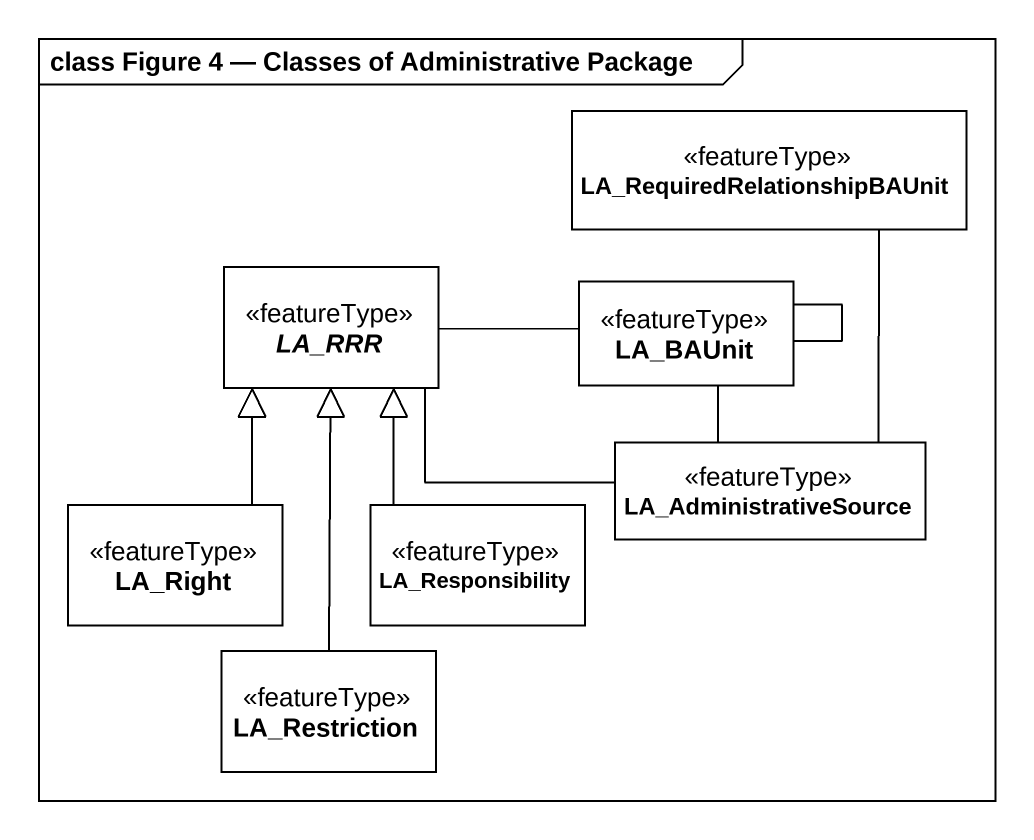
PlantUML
@startuml
mainframe class Figure 4 — Classes of Administrative Package
hide circle
hide empty members
class "LA_RequiredRelationshipBAUnit" as LA_RequiredRelationshipBAUni <<featureType>> #FFFFFF
abstract class LA_RRR <<featureType>> #FFFFFF
class LA_BAUnit <<featureType>> #FFFFFF
class LA_Right <<featureType>> #FFFFFF
class LA_Responsibility <<featureType>> #FFFFFF
class LA_AdministrativeSource <<featureType>> #FFFFFF
class LA_Restriction <<featureType>> #FFFFFF
LA_RRR -right- LA_BAUnit
LA_RRR -right- LA_AdministrativeSource
LA_BAUnit -- LA_BAUnit
LA_BAUnit -- LA_AdministrativeSource
LA_Right -up-|> LA_RRR
LA_Responsibility -up-|> LA_RRR
LA_AdministrativeSource -up- LA_RequiredRelationshipBAUni
LA_Restriction -up-|> LA_RRR
@enduml
